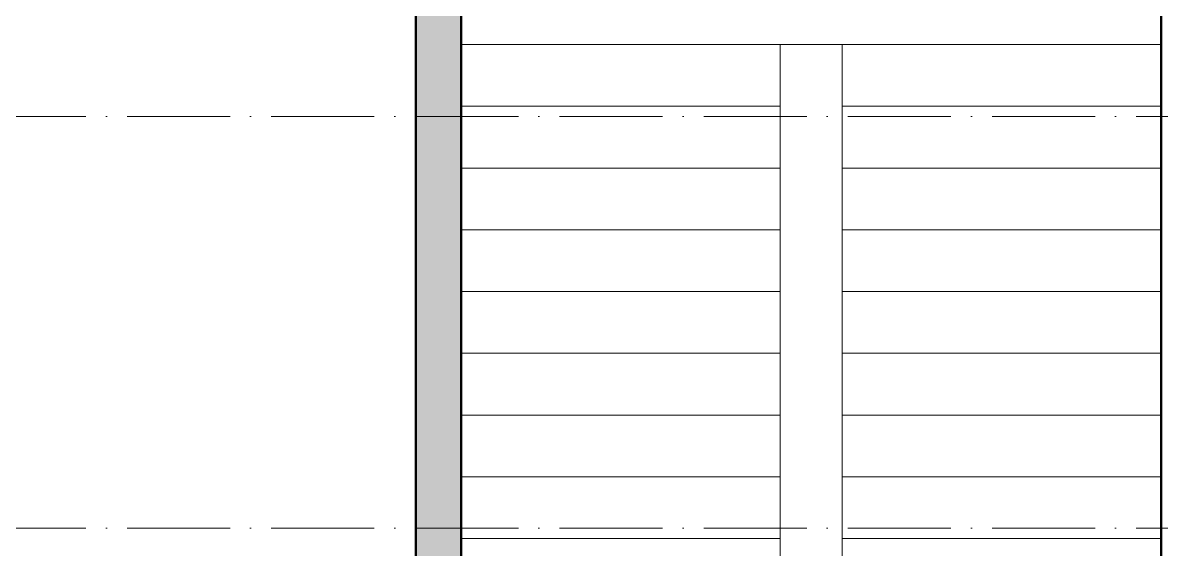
# Model space of a CAD drawing. Header units: millimetres. Extents: x -269418 to 201924, y -5890 to 98643.
# Drawn here: x 119301 to 124830, y 14898 to 17456 of the extents above; entities that cross this region are included whole.
import ezdxf

# ---------------------------------------------------------------- set-up
doc = ezdxf.new("R2010")
doc.units = ezdxf.units.MM
doc.linetypes.add('50_200_ШТРИХ_1Т_ш5_п1_п1_', pattern=[700, 500, -100, 0, -100])
for name, color, linetype, lineweight in [('A-WALL-3', 7, 'Continuous', 50), ('A-WALL-PATT-2', 7, 'Continuous', 5), ('S-STRS-1', 7, 'Continuous', 9), ('Оси-1', 7, '50_200_ШТРИХ_1Т_ш5_п1_п1_', 9)]:
    doc.layers.add(name, color=color, linetype=linetype, lineweight=lineweight)

msp = doc.modelspace()

# ---------------------------------------------------------------- hatches: boundary and pattern name
at = {"layer": 'A-WALL-PATT-2'}
h = msp.add_hatch(dxfattribs=at)
h.set_pattern_fill('FP_4', color=256, style=0, pattern_type=2)
h.set_pattern_definition([(45, (0, 0), (-57.024626, 57.024626), []), (45, (57.025, 0), (-57.024626, 57.024626), [100.806, -20.161, 3.353, -16.808])])
h.paths.add_polyline_path([(121210, 10380), (121430, 10380), (121430, 10800), (121210, 10800)], flags=0)
h.paths.add_polyline_path([(121210, 12250), (121430, 12250), (121430, 13400), (121210, 13400), (121210, 12371.8)], flags=0)
h.paths.add_polyline_path([(121377, 13900), (121430, 13900), (121430, 18600), (121210, 18600), (121210, 13900)], flags=0)

# ---------------------------------------------------------------- linework, layer by layer
at = {"layer": 'A-WALL-3'}
for p, q in [((124830, 18850), (124830, 13120)), ((121210, 18600), (121210, 13900)), ((121430, 13900), (121430, 18600))]:
    msp.add_line(p, q, dxfattribs=at)
at = {"layer": 'S-STRS-1'}
for p, q in [((121430, 17350), (122980, 17350)), ((121430, 17350), (122980, 17350)), ((122980, 17350), (123280, 17350)), ((122980, 17050), (122980, 17350)), ((124830, 17350), (123280, 17350)), ((123280, 17350), (123280, 17050)), ((124830, 17350), (123280, 17350)), ((121430, 17050), (122980, 17050)), ((121430, 17050), (122980, 17050)), ((122980, 16750), (122980, 17050)), ((123280, 17050), (123280, 16750)), ((124830, 17050), (123280, 17050)), ((124830, 17050), (123280, 17050)), ((121430, 16750), (122980, 16750)), ((121430, 16750), (122980, 16750)), ((122980, 16450), (122980, 16750)), ((123280, 16750), (123280, 16450)), ((124830, 16750), (123280, 16750)), ((124830, 16750), (123280, 16750)), ((121430, 16450), (122980, 16450)), ((121430, 16450), (122980, 16450)), ((122980, 16150), (122980, 16450)), ((123280, 16450), (123280, 16150)), ((124830, 16450), (123280, 16450)), ((124830, 16450), (123280, 16450)), ((121430, 16150), (122980, 16150)), ((121430, 16150), (122980, 16150)), ((122980, 15850), (122980, 16150)), ((123280, 16150), (123280, 15850)), ((124830, 16150), (123280, 16150)), ((124830, 16150), (123280, 16150)), ((121430, 15850), (122980, 15850)), ((121430, 15850), (122980, 15850)), ((122980, 15550), (122980, 15850)), ((123280, 15850), (123280, 15550)), ((124830, 15850), (123280, 15850)), ((124830, 15850), (123280, 15850)), ((121430, 15550), (122980, 15550)), ((121430, 15550), (122980, 15550)), ((122980, 15250), (122980, 15550)), ((123280, 15550), (123280, 15250)), ((124830, 15550), (123280, 15550)), ((124830, 15550), (123280, 15550)), ((121430, 15250), (122980, 15250)), ((121430, 15250), (122980, 15250)), ((122980, 14950), (122980, 15250)), ((123280, 15250), (123280, 14950)), ((124830, 15250), (123280, 15250)), ((124830, 15250), (123280, 15250)), ((121430, 14950), (122980, 14950)), ((121430, 14950), (122980, 14950)), ((122980, 14650), (122980, 14950)), ((123280, 14950), (123280, 14650)), ((124830, 14950), (123280, 14950)), ((124830, 14950), (123280, 14950))]:
    msp.add_line(p, q, dxfattribs=at)
at = {"layer": 'Оси-1'}
for p, q in [((121210, -4150), (121210, 28636.9)), ((-6210, 17000), (125951.6, 17000)), ((-6210, 15000), (125951.6, 15000))]:
    msp.add_line(p, q, dxfattribs=at)

doc.saveas('drawing.dxf')
